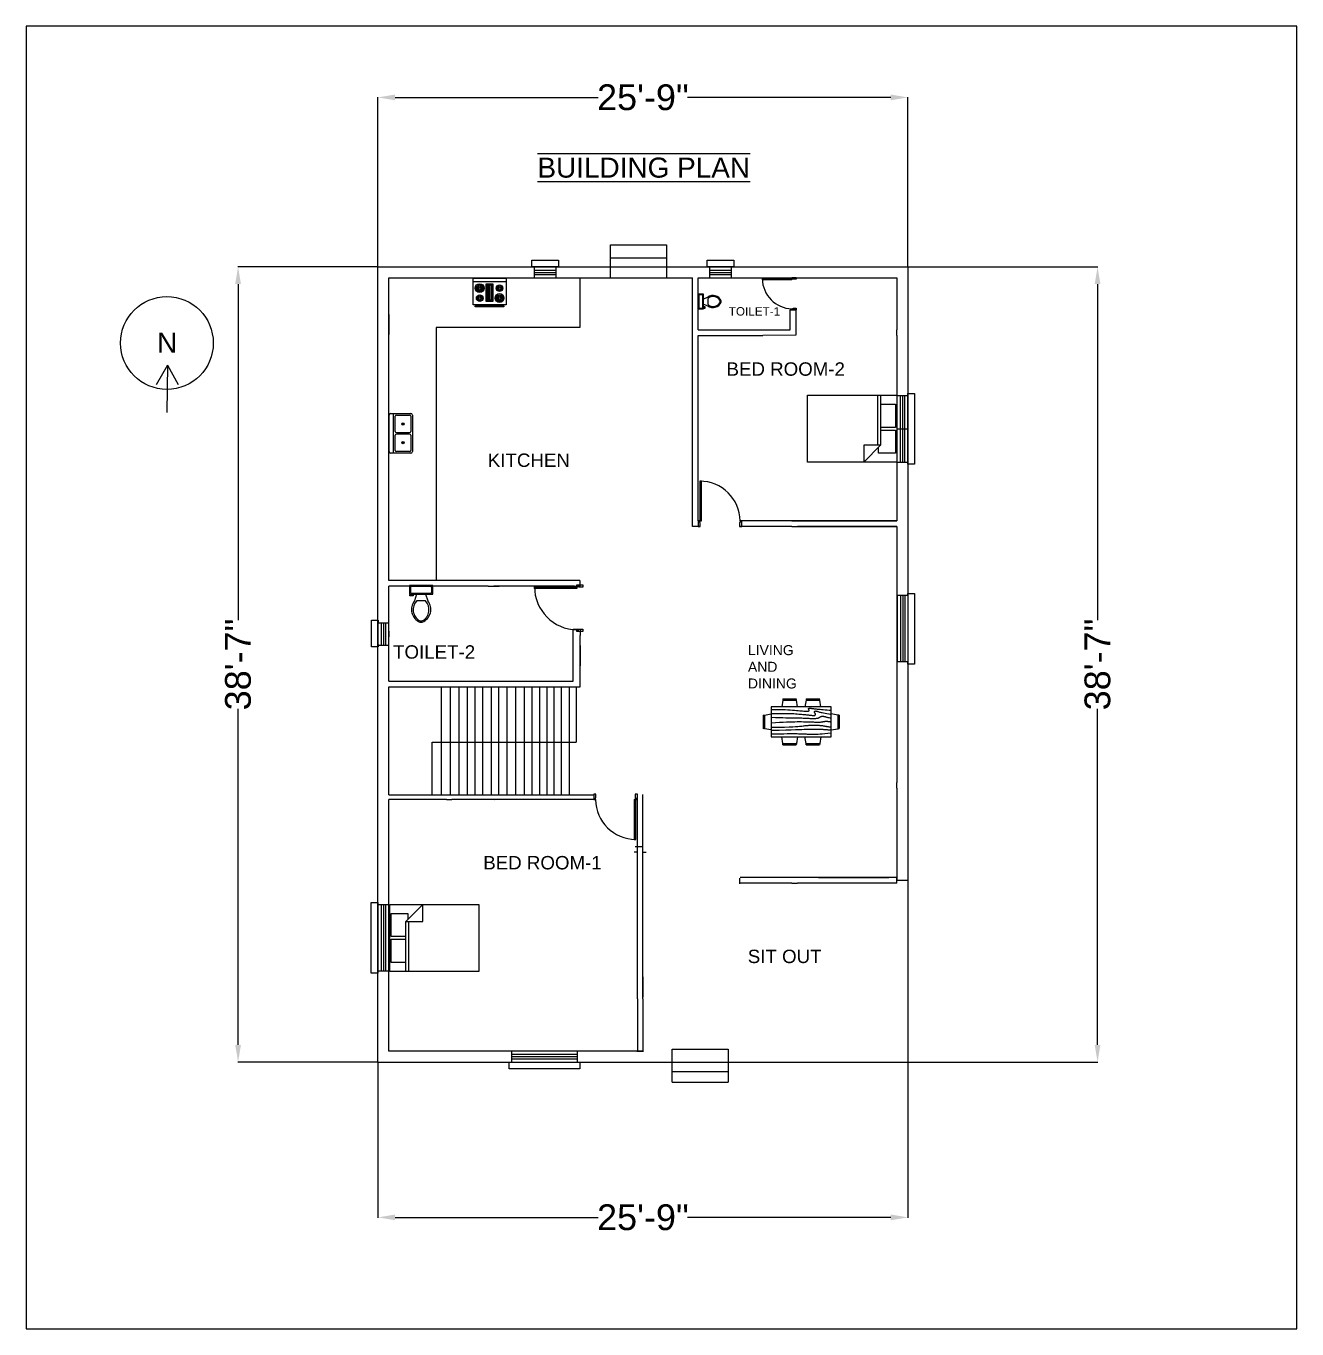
# Model space of a CAD drawing. Header units: inches. Extents: x 1052 to 8538, y 819 to 5894.
# Drawn here: x 3220 to 3960, y 3185 to 3943 of the extents above; entities that cross this region are included whole.
import ezdxf

# ---------------------------------------------------------------- set-up
doc = ezdxf.new("R2010")
doc.units = ezdxf.units.IN
doc.header["$LTSCALE"] = 50
doc.header["$MEASUREMENT"] = 0
doc.styles.get("Standard").update_dxf_attribs({"font": 'arial.ttf'})
doc.dimstyles.get("Standard").update_dxf_attribs({"dimtxt": 15, "dimasz": 10, "dimexe": 0.18, "dimexo": 0.0625, "dimgap": 0.09, "dimtad": 0, "dimdec": 0, "dimzin": 0, "dimdsep": 46, "dimlunit": 4, "dimtxsty": 'Standard', "dimcen": 0.09, "dimadec": 0, "dimazin": 0, "dimtfac": 2.0005, "dimtdec": 0, "dimtofl": 0, "dimtmove": 0, "dimatfit": 3, "dimfxl": 1, "dimtolj": 1, "dimtzin": 0, "dimarcsym": 0})

# ---------------------------------------------------------------- blocks, each defined once
blk = doc.blocks.new('Toilet - top')
for p, q in [((-10, -8.5), (-8, -8.5)), ((-10, -9.5), (-10, -8.5)), ((-7, -9.5), (-10, -9.5)), ((-8, -8.5), (-8, -8)), ((-7, -8), (-7, -9.5)), ((-4, -8), (-6, -14)), ((4, -8), (6, -14)), ((9.5, -6), (9.5, -2)), ((4, -14), (-4, -14))]:
    blk.add_line(p, q)
blk.add_lwpolyline([(10.5, -8), (10.5, 0), (-10.5, 0), (-10.5, -8)], close=True)
for points in [[(-9.5, -2), (-9.5, -6)], [(8.5, -1), (-8.5, -1)], [(-8.5, -7), (8.5, -7)]]:
    blk.add_lwpolyline(points)
for centre, radius, start, end in [((-8.6, -1.9), 0.884, 81.8699, 188.1301), ((-8.6, -6.1), 0.884, 171.8699, 278.1301), ((8.6, -1.9), 0.884, 351.8699, 98.1301), ((8.6, -6.1), 0.884, 261.8699, 8.1301), ((3.5, -21.6), 12.2, 141.4691, 247.9714), ((4.2, -21.8), 11.3, 136.3677, 238.9468), ((-3.5, -21.6), 12.2, 292.0284, 38.5307), ((-4.2, -21.8), 11.3, 301.053, 43.6321), ((0, -27.9), 4, 245.7318, 294.2682), ((0, -29), 4, 254.8605, 285.1395)]:
    blk.add_arc(centre, radius, start, end)
blk = doc.blocks.new('Bed - Queen')
at = {"linetype": 'Continuous'}
for p, q in [((0, -80.00003), (0, 0)), ((0, 0), (59.99999, 0)), ((59.99999, 0), (59.99999, -80.00003)), ((7.99999, -1.2), (28.79998, -1.2)), ((7.99999, -14.4), (7.99999, -1.2)), ((28.79998, -1.2), (28.79998, -14.4)), ((31.19999, -1.2), (51.99999, -1.2)), ((31.19999, -14.4), (31.19999, -1.2)), ((51.99999, -1.2), (51.99999, -16.4)), ((0, -14.4), (44.8, -14.4)), ((44.8, -16.8), (0, -16.8)), ((59.99999, -29.6), (44.8, -14.4)), ((44.8, -14.4), (44.8, -29.6)), ((51.99999, -16.4), (46.79936, -16.4)), ((44.8, -29.6), (59.99999, -29.6)), ((59.99999, -80.00003), (0, -80.00003))]:
    blk.add_line(p, q, dxfattribs=at)
blk = doc.blocks.new('Range-Oven - 30 in top')
for p, q in [((0, -3), (30, -3)), ((12, -6), (18, -6)), ((13, -20), (13, -6)), ((14, -6), (14, -20)), ((15, -20), (15, -6)), ((16, -6), (16, -20)), ((17, -20), (17, -6)), ((18, -20), (12, -20)), ((6, -24), (6, -25)), ((8, -25), (8, -24)), ((22, -25), (22, -24)), ((24, -24), (24, -25))]:
    blk.add_line(p, q)
for points in [[(0, -24), (0, 0), (30, 0), (30, -24)], [(12, -21), (12, -5), (18, -5), (18, -21)], [(2, -26), (2, -25), (28, -25), (28, -26)]]:
    blk.add_lwpolyline(points, close=True)
for centre, radius in [((6, -9), 4), ((6, -9), 3), ((6, -9), 2), ((6, -9), 1), ((24, -9), 3), ((24, -9), 2), ((24, -9), 1), ((6, -18), 3), ((6, -18), 2), ((6, -18), 1), ((24, -18), 4), ((24, -18), 3), ((24, -18), 2), ((24, -18), 1)]:
    blk.add_circle(centre, radius)
blk = doc.blocks.new('Sink-double - 36 in top')
for p, q in [((-18, -4), (18, -4)), ((-0.75, -18.5), (-0.75, -6.5)), ((0.75, -6.5), (0.75, -18.5))]:
    blk.add_line(p, q)
for points in [[(-16.5, 0), (16.5, 0)], [(-18, -19.5), (-18, -1.5)], [(-16.5, -18.5), (-16.5, -6.5)], [(-15.5, -5.5), (-1.75, -5.5)], [(1.75, -5.5), (15.5, -5.5)], [(16.5, -6.5), (16.5, -18.5)], [(18, -1.5), (18, -19.5)], [(16.5, -21), (-16.5, -21)], [(-1.75, -19.5), (-15.5, -19.5)], [(15.5, -19.5), (1.75, -19.5)]]:
    blk.add_lwpolyline(points)
for centre, radius in [((-8.5, -12.5), 1), ((8.5, -12.5), 1), ((-8.5, -12.5), 0.5), ((8.5, -12.5), 0.5)]:
    blk.add_circle(centre, radius)
for centre, radius, start, end in [((-16.5, -1.5), 1.5, 90, 180), ((16.5, -1.5), 1.5, 0, 90), ((-15.5, -6.5), 1, 90, 180), ((-1.75, -6.5), 1, 0, 90), ((1.75, -6.5), 1, 90, 180), ((15.5, -6.5), 1, 0, 90), ((-16.5, -19.5), 1.5, 180, 270), ((-15.5, -18.5), 1, 180, 270), ((-1.75, -18.5), 1, 270, 0), ((1.75, -18.5), 1, 180, 270), ((15.5, -18.5), 1, 270, 0), ((16.5, -19.5), 1.5, 270, 0)]:
    blk.add_arc(centre, radius, start, end)
blk = doc.blocks.new('Dining Set - 36 x 72 in.')
at = {"linetype": 'Continuous'}
for p, q in [((36, 18), (-36, 18)), ((-36, 18), (-36, -18)), ((-22.2343, 26.00059), (-23.4847, 17.99762)), ((-22.2304, 26), (-5.7608, 26)), ((-22, 27.5), (-22.1562, 26.50042)), ((-5.8416, 26.5), (-22.1534, 26.5)), ((-22, 27.5), (-6, 27.5)), ((-5.8437, 26.49966), (-6, 27.5)), ((-4.5152, 17.99762), (-5.7655, 25.99926)), ((5.7657, 26.00059), (4.5153, 17.99762)), ((5.7696, 26), (22.2392, 26)), ((6, 27.5), (5.8438, 26.50042)), ((22.1584, 26.5), (5.8466, 26.5)), ((6, 27.5), (22, 27.5)), ((22.1563, 26.49966), (22, 27.5)), ((23.4848, 17.99762), (22.2345, 25.99926)), ((36, -18), (36, 18)), ((-45.5, 8), (-44.5004, 8.15617)), ((-45.5, 8), (-45.5, -8)), ((-44.5, -8.15843), (-44.5, 8.15338)), ((-44.0006, 8.23428), (-35.9976, 9.48474)), ((-44, 8.23041), (-44, -8.23915)), ((44.0006, 8.23428), (35.9976, 9.48474)), ((44, 8.23041), (44, -8.23915)), ((44.5, -8.15843), (44.5, 8.15338)), ((45.5, 8), (44.5005, 8.15617)), ((45.5, 8), (45.5, -8)), ((-44.4997, -8.15631), (-45.5, -8)), ((-35.9976, -9.48476), (-43.9993, -8.2345)), ((35.9976, -9.48476), (43.9993, -8.2345)), ((44.4997, -8.15631), (45.5, -8)), ((-36, -18), (36, -18)), ((-22.2343, -26.0006), (-23.4847, -17.99762)), ((-22.2304, -26), (-5.7608, -26)), ((-22, -27.5), (-22.1562, -26.50044)), ((-5.8416, -26.5), (-22.1534, -26.5)), ((-22, -27.5), (-6, -27.5)), ((-5.8437, -26.49967), (-6, -27.5)), ((-4.5152, -17.99762), (-5.7655, -25.99928)), ((5.7657, -26.0006), (4.5153, -17.99762)), ((5.7696, -26), (22.2392, -26)), ((6, -27.5), (5.8438, -26.50044)), ((22.1584, -26.5), (5.8466, -26.5)), ((6, -27.5), (22, -27.5)), ((22.1563, -26.49967), (22, -27.5)), ((23.4848, -17.99762), (22.2345, -25.99928))]:
    blk.add_line(p, q, dxfattribs=at)
for points in [[(-36, 15), (-31.1772, 14.97754), (-26.8079, 14.91406), (-22.8538, 14.81543), (-19.276, 14.6875), (-16.0362, 14.53613), (-13.0957, 14.36718), (-10.4159, 14.18652), (-7.9583, 14), (-5.6904, 13.81315), (-3.6035, 13.63021), (-1.6954, 13.45508), (0.0365, 13.29166), (1.5945, 13.14388), (2.9811, 13.01562), (4.1988, 12.9108), (5.25, 12.83333), (6.1393, 12.78613), (6.8802, 12.76823), (7.4883, 12.77767), (7.9792, 12.8125), (8.3685, 12.87077), (8.6719, 12.95052), (8.9049, 13.0498), (9.0833, 13.16666), (9.2205, 13.29899), (9.3216, 13.44401), (9.3895, 13.59879), (9.4271, 13.76041), (9.4373, 13.92594), (9.4232, 14.09245), (9.3875, 14.257), (9.3333, 14.41666), (9.2638, 14.56917), (9.1836, 14.71484), (9.0975, 14.85465), (9.0104, 14.98958), (8.9272, 15.1206), (8.8529, 15.2487), (8.7922, 15.37483), (8.75, 15.5), (8.7305, 15.62467), (8.7344, 15.74739), (8.7617, 15.86621), (8.8125, 15.97916), (8.8867, 16.08431), (8.9844, 16.17968), (9.1055, 16.26334), (9.25, 16.33333), (9.4189, 16.38802), (9.6172, 16.42708), (9.8506, 16.45052), (10.125, 16.45833), (10.4463, 16.45052), (10.8203, 16.42708), (11.2529, 16.38802), (11.75, 16.33333), (12.3184, 16.26318), (12.9694, 16.17838), (13.7151, 16.07991), (14.5677, 15.96875), (15.5395, 15.84586), (16.6426, 15.71224), (17.8893, 15.56884), (19.2917, 15.41666), (20.859, 15.25667), (22.5879, 15.08984), (24.4721, 14.91715), (26.5052, 14.73958), (28.6809, 14.5581), (30.9929, 14.3737), (33.4347, 14.18733), (36, 14)], [(-36, 10), (-28.9766, 10.14274), (-23.1725, 10.20442), (-18.4241, 10.19775), (-14.5677, 10.13541), (-11.4399, 10.03011), (-8.877, 9.89453), (-6.7154, 9.74137), (-4.7917, 9.58333), (-2.9698, 9.43082), (-1.2246, 9.28515), (0.4415, 9.14534), (2.026, 9.01041), (3.5266, 8.87939), (4.9408, 8.7513), (6.266, 8.62516), (7.5, 8.5), (8.6411, 8.37549), (9.6914, 8.2539), (10.6538, 8.13818), (11.5312, 8.03125), (12.3267, 7.93603), (13.043, 7.85547), (13.6831, 7.79248), (14.25, 7.75), (14.7471, 7.7303), (15.1797, 7.73307), (15.5537, 7.75732), (15.875, 7.80208), (16.1494, 7.86637), (16.3828, 7.94922), (16.5811, 8.04964), (16.75, 8.16666), (16.8944, 8.29915), (17.0143, 8.44531), (17.1089, 8.60319), (17.1771, 8.77083), (17.218, 8.94629), (17.2305, 9.1276), (17.2137, 9.31282), (17.1667, 9.5), (17.0895, 9.6875), (16.987, 9.875), (16.8649, 10.0625), (16.7292, 10.25), (16.5856, 10.4375), (16.4401, 10.625), (16.2985, 10.8125), (16.1667, 11), (16.05, 11.18733), (15.9518, 11.3737), (15.8752, 11.5581), (15.8229, 11.73958), (15.798, 11.91715), (15.8034, 12.08984), (15.842, 12.25667), (15.9167, 12.41666), (16.0295, 12.56836), (16.1784, 12.70833), (16.3605, 12.83268), (16.5729, 12.9375), (16.8127, 13.01888), (17.0768, 13.07291), (17.3625, 13.0957), (17.6667, 13.08333), (17.9894, 13.03312), (18.3418, 12.94726), (18.7382, 12.82918), (19.1927, 12.68229), (19.7195, 12.51001), (20.3327, 12.31575), (21.0465, 12.10294), (21.875, 11.875), (22.8357, 11.63354), (23.959, 11.37304), (25.2786, 11.08618), (26.8282, 10.76562), (28.6414, 10.40405), (30.752, 9.99414), (33.1936, 9.52856), (36, 9)], [(-36, 5.5), (-30.7157, 5.3348), (-26.069, 5.20963), (-21.9946, 5.11767), (-18.4271, 5.05208), (-15.3009, 5.00602), (-12.5508, 4.97265), (-10.1112, 4.94515), (-7.9167, 4.91666), (-5.909, 4.88167), (-4.0586, 4.83984), (-2.3429, 4.79215), (-0.7396, 4.73958), (0.7739, 4.6831), (2.22, 4.6237), (3.6213, 4.56233), (5, 4.5), (6.373, 4.43782), (7.7344, 4.3776), (9.0723, 4.32129), (10.375, 4.27083), (11.6309, 4.22819), (12.8281, 4.19531), (13.9551, 4.17415), (15, 4.16666), (15.954, 4.17448), (16.819, 4.19791), (17.6001, 4.23698), (18.3021, 4.29166), (18.9299, 4.36198), (19.4883, 4.44791), (19.9823, 4.54948), (20.4167, 4.66666), (20.7969, 4.79899), (21.1302, 4.94401), (21.4245, 5.09879), (21.6875, 5.26041), (21.9271, 5.42594), (22.1511, 5.59245), (22.3672, 5.757), (22.5834, 5.91666), (22.8065, 6.06868), (23.0404, 6.21093), (23.2879, 6.34147), (23.5521, 6.45833), (23.8358, 6.55957), (24.142, 6.64323), (24.4735, 6.70735), (24.8334, 6.75), (25.2235, 6.76969), (25.642, 6.76692), (26.0858, 6.74267), (26.5521, 6.69791), (27.0379, 6.63362), (27.5404, 6.55078), (28.0565, 6.45036), (28.5834, 6.33333), (29.1242, 6.19987), (29.7071, 6.04687), (30.3661, 5.87044), (31.1354, 5.66666), (32.0493, 5.43164), (33.142, 5.16146), (34.4475, 4.85221), (36, 4.5)], [(-36, -1), (-30.7915, -0.6591), (-26.0195, -0.38216), (-21.6519, -0.16284), (-17.6563, 0.00521), (-14.0005, 0.12833), (-10.6523, 0.21289), (-7.5796, 0.26522), (-4.75, 0.29166), (-2.134, 0.29793), (0.2878, 0.28711), (2.5317, 0.26163), (4.6146, 0.22396), (6.5529, 0.17651), (8.3633, 0.12174), (10.0623, 0.06209), (11.6667, 0), (13.1899, -0.06201), (14.6341, -0.1211), (15.9982, -0.17432), (17.2813, -0.21875), (18.4823, -0.25147), (19.6003, -0.26953), (20.6343, -0.27002), (21.5834, -0.25), (22.4481, -0.20768), (23.2357, -0.14584), (23.9549, -0.06836), (24.6146, 0.02083), (25.2235, 0.11784), (25.7904, 0.21875), (26.3241, 0.31966), (26.8334, 0.41666), (27.3265, 0.50618), (27.8099, 0.58593), (28.2894, 0.65397), (28.7709, 0.70833), (29.2601, 0.74707), (29.763, 0.76823), (30.2855, 0.76985), (30.8334, 0.75), (31.4088, 0.70784), (31.9994, 0.64713), (32.589, 0.57275), (33.1615, 0.48958), (33.7008, 0.4025), (34.1908, 0.3164), (34.6153, 0.23616), (34.9584, 0.16666), (35.2099, 0.11165), (35.3848, 0.07031), (35.504, 0.04069), (35.5886, 0.02083), (35.6594, 0.00879), (35.7377, 0.0026), (35.8442, 0.00032), (36, 0)], [(-36, -6.5), (-27.1843, -6.31267), (-20.084, -6.1263), (-14.469, -5.9419), (-10.1094, -5.76042), (-6.7752, -5.58285), (-4.2363, -5.41016), (-2.2629, -5.24333), (-0.625, -5.08334), (0.8708, -4.93099), (2.2715, -4.78646), (3.5872, -4.64974), (4.8281, -4.52084), (6.0046, -4.39974), (7.127, -4.28646), (8.2053, -4.18099), (9.25, -4.08334), (10.2705, -3.99382), (11.2734, -3.91407), (12.2647, -3.84603), (13.25, -3.79167), (14.2354, -3.75293), (15.2266, -3.73177), (16.2295, -3.73015), (17.25, -3.75), (18.2912, -3.79248), (19.3451, -3.85547), (20.4009, -3.93604), (21.4479, -4.03125), (22.4754, -4.13819), (23.4727, -4.25391), (24.4289, -4.37549), (25.3334, -4.5), (26.1785, -4.62492), (26.9694, -4.74935), (27.7145, -4.87281), (28.4219, -4.99479), (29.1, -5.11483), (29.7572, -5.23242), (30.4016, -5.34709), (31.0417, -5.45834), (31.6837, -5.56437), (32.3262, -5.65821), (32.9658, -5.73153), (33.599, -5.77604), (34.2224, -5.78345), (34.8327, -5.74545), (35.4264, -5.65373), (36, -5.5)], [(-36, -10), (-26.4022, -9.81299), (-18.4675, -9.62891), (-11.9839, -9.45069), (-6.7396, -9.28125), (-2.5226, -9.12354), (0.8789, -8.98047), (3.6769, -8.85498), (6.0833, -8.75), (8.2767, -8.66765), (10.3021, -8.60677), (12.1712, -8.56543), (13.8958, -8.54167), (15.4876, -8.53353), (16.9583, -8.53907), (18.3197, -8.55632), (19.5834, -8.58334), (20.7616, -8.61841), (21.8685, -8.66081), (22.9188, -8.71004), (23.9271, -8.76563), (24.9081, -8.82707), (25.8763, -8.89388), (26.8465, -8.96558), (27.8334, -9.04167), (28.8474, -9.12118), (29.8828, -9.20117), (30.93, -9.27824), (31.9792, -9.34896), (33.0205, -9.40991), (34.0443, -9.45768), (35.0407, -9.48885), (36, -9.5)], [(-36, -14.5), (-30.0881, -14.33513), (-25.0332, -14.21224), (-20.7312, -14.12647), (-17.0781, -14.07292), (-13.97, -14.04671), (-11.3027, -14.04297), (-8.9724, -14.05681), (-6.875, -14.08334), (-4.9224, -14.11833), (-3.0905, -14.16016), (-1.3709, -14.20785), (0.2448, -14.26042), (1.7647, -14.3169), (3.1973, -14.3763), (4.5507, -14.43767), (5.8333, -14.5), (7.0554, -14.5621), (8.235, -14.62175), (9.3922, -14.67652), (10.5469, -14.72396), (11.7192, -14.76164), (12.929, -14.78711), (14.1965, -14.79794), (15.5417, -14.79167), (16.9933, -14.76424), (18.6152, -14.70508), (20.4804, -14.60197), (22.6615, -14.44271), (25.2312, -14.21509), (28.2624, -13.9069), (31.8277, -13.50594), (36, -13)]]:
    blk.add_lwpolyline(points, dxfattribs=at)
blk = doc.blocks.new('*D31')
at = {"color": 0, "lineweight": -2, "transparency": 16777216}
for p, q in [((3733.21, 3803.24), (3843.75, 3803.24)), ((3843.57, 3793.24), (3843.57, 3597.69)), ((3843.57, 3350.44), (3843.57, 3545.99)), ((3733.21, 3340.44), (3843.75, 3340.44))]:
    blk.add_line(p, q, dxfattribs=at)
at = {"color": 0, "transparency": 16777216}
for points in [[(3841.91, 3793.24), (3845.24, 3793.24), (3843.57, 3803.24)], [(3841.91, 3350.44), (3845.24, 3350.44), (3843.57, 3340.44)]]:
    blk.add_solid(points, dxfattribs=at)
at = {"layer": 'Defpoints', "color": 0, "transparency": 16777216}
for p in [(3733.14, 3803.24), (3733.14, 3340.44), (3843.57, 3340.44)]:
    blk.add_point(p, dxfattribs=at)
at = {"color": 0, "transparency": 16777216, "insert": (3843.57, 3571.84), "char_height": 15, "attachment_point": 5, "rotation": 90}
blk.add_mtext('\\A1;38\'-7"', dxfattribs=at)
blk = doc.blocks.new('*D32')
at = {"color": 0, "lineweight": -2, "transparency": 16777216}
for p, q in [((3424.55, 3803.24), (3343.04, 3803.24)), ((3343.22, 3793.24), (3343.22, 3597.69)), ((3343.22, 3350.44), (3343.22, 3545.99)), ((3424.55, 3340.44), (3343.04, 3340.44))]:
    blk.add_line(p, q, dxfattribs=at)
at = {"color": 0, "transparency": 16777216}
for points in [[(3341.55, 3793.24), (3344.89, 3793.24), (3343.22, 3803.24)], [(3341.55, 3350.44), (3344.89, 3350.44), (3343.22, 3340.44)]]:
    blk.add_solid(points, dxfattribs=at)
at = {"layer": 'Defpoints', "color": 0, "transparency": 16777216}
for p in [(3424.61, 3803.24), (3343.22, 3340.44), (3424.61, 3340.44)]:
    blk.add_point(p, dxfattribs=at)
at = {"color": 0, "transparency": 16777216, "insert": (3343.22, 3571.84), "char_height": 15, "attachment_point": 5, "rotation": 90}
blk.add_mtext('\\A1;38\'-7"', dxfattribs=at)
blk = doc.blocks.new('*D33')
at = {"color": 0, "lineweight": -2, "transparency": 16777216}
for p, q in [((3424.61, 3803.3), (3424.61, 3902.05)), ((3434.61, 3901.87), (3552.89, 3901.87)), ((3723.14, 3901.87), (3604.86, 3901.87)), ((3733.14, 3803.3), (3733.14, 3902.05))]:
    blk.add_line(p, q, dxfattribs=at)
at = {"color": 0, "transparency": 16777216}
for points in [[(3434.61, 3903.54), (3434.61, 3900.2), (3424.61, 3901.87)], [(3723.14, 3903.54), (3723.14, 3900.2), (3733.14, 3901.87)]]:
    blk.add_solid(points, dxfattribs=at)
at = {"layer": 'Defpoints', "color": 0, "transparency": 16777216}
for p in [(3733.14, 3901.87), (3424.61, 3803.24), (3733.14, 3803.24)]:
    blk.add_point(p, dxfattribs=at)
at = {"color": 0, "transparency": 16777216, "insert": (3578.88, 3901.87), "char_height": 15, "attachment_point": 5}
blk.add_mtext('\\A1;25\'-9"', dxfattribs=at)
blk = doc.blocks.new('*D34')
at = {"color": 0, "lineweight": -2, "transparency": 16777216}
for p, q in [((3424.61, 3340.38), (3424.61, 3249.85)), ((3733.14, 3340.36), (3733.14, 3249.85)), ((3434.61, 3250.03), (3552.89, 3250.03)), ((3723.14, 3250.03), (3604.86, 3250.03))]:
    blk.add_line(p, q, dxfattribs=at)
at = {"color": 0, "transparency": 16777216}
for points in [[(3434.61, 3251.7), (3434.61, 3248.37), (3424.61, 3250.03)], [(3723.14, 3251.7), (3723.14, 3248.37), (3733.14, 3250.03)]]:
    blk.add_solid(points, dxfattribs=at)
at = {"layer": 'Defpoints', "color": 0, "transparency": 16777216}
for p in [(3424.61, 3340.44), (3733.14, 3340.42), (3733.14, 3250.03)]:
    blk.add_point(p, dxfattribs=at)
at = {"color": 0, "transparency": 16777216, "insert": (3578.88, 3250.03), "char_height": 15, "attachment_point": 5}
blk.add_mtext('\\A1;25\'-9"', dxfattribs=at)

msp = doc.modelspace()

# ---------------------------------------------------------------- linework, layer by layer
for p, q in [((3219.77, 3943.41), (3219.77, 3185.11)), ((3959.65, 3943.41), (3219.77, 3943.41)), ((3959.65, 3185.11), (3959.65, 3943.41)), ((3431.04, 3775.52), (3431.04, 3763.81)), ((3542.33, 3582.8), (3542.33, 3571.09)), ((3726.71, 3444.58), (3726.71, 3447.8)), ((3578.86, 3390.02), (3578.86, 3378.3)), ((3219.77, 3185.11), (3959.65, 3185.11))]:
    msp.add_line(p, q)
at = {"lineweight": -2}
for p, q in [((3559.99, 3796.79), (3559.99, 3816.16)), ((3559.99, 3816.16), (3592.66, 3816.16)), ((3592.66, 3816.16), (3592.66, 3796.81)), ((3560, 3808.59), (3592.66, 3808.59)), ((3424.61, 3803.24), (3733.14, 3803.24)), ((3424.61, 3340.44), (3424.61, 3803.24)), ((3733.14, 3803.24), (3733.14, 3340.44)), ((3424.61, 3392.19), (3424.61, 3798.34)), ((3500.45, 3796.81), (3501.87, 3796.81)), ((3501.84, 3796.82), (3502.62, 3796.82)), ((3502.62, 3796.82), (3503.67, 3796.82)), ((3539.02, 3796.81), (3542.25, 3796.81)), ((3542.24, 3796.81), (3542.24, 3767.96)), ((3607.8, 3652.19), (3607.8, 3796.81)), ((3611.01, 3766.6), (3611.01, 3796.81)), ((3668.85, 3796.79), (3671.82, 3796.79)), ((3671.82, 3796.79), (3673.04, 3796.79)), ((3664.69, 3766.6), (3664.69, 3778.34)), ((3664.69, 3778.34), (3667.95, 3778.34)), ((3667.95, 3778.34), (3667.95, 3763.53)), ((3542.24, 3767.96), (3458.5, 3767.96)), ((3458.5, 3767.96), (3458.5, 3620.61)), ((3611.01, 3766.6), (3648.3, 3766.6)), ((3611.01, 3766.6), (3648.3, 3766.6)), ((3611.01, 3655.4), (3611.01, 3763.39)), ((3611.01, 3655.4), (3611.01, 3763.39)), ((3611.01, 3763.39), (3648.62, 3763.39)), ((3648.3, 3766.6), (3664.69, 3766.6)), ((3667.95, 3763.53), (3648.62, 3763.39)), ((3726.71, 3763.39), (3726.71, 3766.6)), ((3302.04, 3746.02), (3295.57, 3734.66)), ((3302.04, 3746.02), (3301.77, 3718.46)), ((3302.04, 3746.02), (3308.38, 3734.85)), ((3431.04, 3728.02), (3431.04, 3731.3)), ((3612.94, 3655.4), (3611.01, 3655.4)), ((3726.71, 3655.4), (3635.44, 3655.4)), ((3665.65, 3655.4), (3726.71, 3655.4)), ((3612.3, 3652.19), (3607.8, 3652.19)), ((3665.65, 3652.19), (3635.12, 3652.19)), ((3665.59, 3652.19), (3668.78, 3652.19)), ((3668.78, 3652.19), (3670.04, 3652.19)), ((3668.86, 3652.19), (3726.71, 3652.19)), ((3726.71, 3652.19), (3668.86, 3652.19)), ((3488.89, 3620.69), (3431.04, 3620.69)), ((3488.89, 3617.48), (3431.04, 3617.48)), ((3480.06, 3617.48), (3472.8, 3617.48)), ((3488.87, 3617.48), (3495.22, 3617.48)), ((3542.24, 3620.69), (3488.89, 3620.69)), ((3539.02, 3617.48), (3492.1, 3617.48)), ((3539.02, 3617.48), (3542.23, 3617.48)), ((3542.24, 3620.69), (3542.24, 3617.48)), ((3431.09, 3587.91), (3431.09, 3591.14)), ((3538.28, 3562.13), (3538.28, 3592.41)), ((3538.28, 3592.41), (3542.35, 3592.36)), ((3542.35, 3592.36), (3542.34, 3588.66)), ((3542.34, 3558.87), (3542.34, 3588.66)), ((3431.04, 3581.48), (3431.04, 3583.08)), ((3431.04, 3583.08), (3431.04, 3583.08)), ((3431.04, 3562.13), (3538.28, 3562.13)), ((3431.04, 3558.87), (3542.34, 3558.87)), ((3461.65, 3495.98), (3461.65, 3558.87)), ((3466.78, 3495.98), (3466.78, 3558.87)), ((3471.9, 3495.98), (3471.9, 3558.87)), ((3476.72, 3495.98), (3476.72, 3558.87)), ((3481.24, 3495.98), (3481.24, 3558.87)), ((3485.76, 3495.98), (3485.76, 3558.87)), ((3490.68, 3495.98), (3490.68, 3558.87)), ((3495.1, 3495.98), (3495.1, 3558.87)), ((3499.78, 3495.98), (3499.78, 3558.87)), ((3504.9, 3495.98), (3504.9, 3558.87)), ((3510.02, 3495.98), (3510.02, 3558.87)), ((3514.38, 3495.98), (3514.38, 3558.87)), ((3518.94, 3495.98), (3518.94, 3558.87)), ((3523.19, 3495.98), (3523.19, 3558.87)), ((3527.32, 3495.98), (3527.32, 3558.87)), ((3531.52, 3495.98), (3531.52, 3558.87)), ((3536.11, 3495.98), (3536.11, 3558.87)), ((3540.01, 3558.87), (3540.01, 3526.61)), ((3456.28, 3495.98), (3456.28, 3526.61)), ((3456.28, 3526.61), (3540.01, 3526.61)), ((3431.04, 3495.98), (3550.32, 3495.98)), ((3575.66, 3377.17), (3575.66, 3496.08)), ((3578.88, 3377.17), (3578.88, 3496.08)), ((3726.71, 3499.84), (3726.71, 3503.06)), ((3464.46, 3493.2), (3431.04, 3493.2)), ((3464.46, 3493.2), (3467.68, 3493.2)), ((3551.24, 3493.2), (3467.68, 3493.2)), ((3575.66, 3377.17), (3575.66, 3492.87)), ((3431.04, 3462.57), (3431.04, 3465.78)), ((3578.88, 3465.78), (3574.38, 3465.78)), ((3726.73, 3465.88), (3726.73, 3459.03)), ((3575.66, 3462.57), (3573.73, 3462.57)), ((3578.88, 3462.57), (3580.8, 3462.57)), ((3665.65, 3444.58), (3635.12, 3444.58)), ((3635.13, 3447.49), (3635.13, 3445.23)), ((3635.13, 3445.23), (3635.13, 3444.25)), ((3726.71, 3447.8), (3635.44, 3447.8)), ((3665.65, 3444.58), (3668.86, 3444.58)), ((3726.71, 3444.58), (3668.86, 3444.58)), ((3681.08, 3447.8), (3722, 3447.8)), ((3575.66, 3377.17), (3575.66, 3346.88)), ((3578.87, 3377.17), (3578.87, 3346.87)), ((3467.69, 3346.87), (3464.43, 3346.87)), ((3575.35, 3346.87), (3579.21, 3346.87)), ((3575.66, 3346.88), (3579.27, 3346.88)), ((3595.85, 3328.64), (3595.85, 3348)), ((3595.85, 3348), (3628.52, 3348)), ((3628.52, 3348), (3628.52, 3328.66)), ((3424.61, 3340.42), (3733.14, 3340.42)), ((3595.86, 3340.43), (3628.53, 3340.43)), ((3595.97, 3335.03), (3628.55, 3335.03)), ((3595.85, 3328.64), (3628.52, 3328.64))]:
    msp.add_line(p, q, dxfattribs=at)
at = {"color": 4}
for p, q in [((3515.55, 3803.24), (3515.55, 3796.81)), ((3528.41, 3803.24), (3515.55, 3803.24)), ((3528.41, 3796.81), (3528.41, 3803.24)), ((3617.6, 3803.24), (3617.6, 3796.81)), ((3630.45, 3803.24), (3617.6, 3803.24)), ((3630.45, 3796.81), (3630.45, 3803.24)), ((3515.55, 3796.81), (3528.41, 3796.81)), ((3617.6, 3796.81), (3630.45, 3796.81)), ((3726.64, 3728.64), (3726.64, 3689.68)), ((3733.14, 3728.18), (3726.71, 3728.18)), ((3726.71, 3728.18), (3726.71, 3689.61)), ((3733.14, 3689.61), (3733.14, 3728.18)), ((3726.71, 3689.61), (3733.14, 3689.61)), ((3542.23, 3617.48), (3542.23, 3617.48)), ((3726.92, 3612.11), (3726.92, 3573.54)), ((3726.92, 3612.11), (3733.35, 3612.11)), ((3727.79, 3612.11), (3733.35, 3612.11)), ((3733.35, 3573.54), (3733.35, 3612.11)), ((3431.04, 3595.94), (3424.61, 3595.94)), ((3424.61, 3595.94), (3424.61, 3583.08)), ((3431.04, 3583.08), (3431.04, 3595.94)), ((3424.61, 3583.08), (3431.04, 3583.08)), ((3726.92, 3573.54), (3733.35, 3573.54)), ((3726.71, 3459.1), (3726.71, 3446.24)), ((3726.71, 3446.24), (3733.14, 3446.24)), ((3431.04, 3432.04), (3424.61, 3432.04)), ((3424.61, 3432.04), (3424.61, 3393.47)), ((3431.04, 3393.47), (3431.04, 3432.04)), ((3424.61, 3393.47), (3431.04, 3393.47)), ((3502.3, 3346.87), (3502.3, 3340.44)), ((3540.86, 3346.87), (3502.3, 3346.87)), ((3540.86, 3340.44), (3540.86, 3346.87)), ((3502.3, 3340.44), (3540.86, 3340.44))]:
    msp.add_line(p, q, dxfattribs=at)
at = {"color": 5}
for p, q in [((3515.55, 3801.31), (3528.41, 3801.31)), ((3515.55, 3800.03), (3528.41, 3800.03)), ((3617.6, 3801.31), (3630.45, 3801.31)), ((3617.6, 3800.03), (3630.45, 3800.03)), ((3515.55, 3798.74), (3528.41, 3798.74)), ((3617.6, 3798.74), (3630.45, 3798.74)), ((3728.64, 3728.18), (3728.64, 3689.61)), ((3729.93, 3728.18), (3729.93, 3689.61)), ((3731.21, 3728.18), (3731.21, 3689.61)), ((3726.71, 3708.9), (3733.14, 3708.9)), ((3728.85, 3612.11), (3728.85, 3573.54)), ((3730.14, 3612.11), (3730.14, 3573.54)), ((3731.42, 3612.11), (3731.42, 3573.54)), ((3426.54, 3595.94), (3426.54, 3583.08)), ((3427.82, 3595.94), (3427.82, 3583.08)), ((3429.11, 3595.94), (3429.11, 3583.08)), ((3426.54, 3432.04), (3426.54, 3393.47)), ((3427.82, 3432.04), (3427.82, 3393.47)), ((3429.11, 3432.04), (3429.11, 3393.47)), ((3502.3, 3344.94), (3540.86, 3344.94)), ((3502.3, 3343.66), (3540.86, 3343.66)), ((3502.3, 3342.37), (3540.86, 3342.37))]:
    msp.add_line(p, q, dxfattribs=at)
at = {"color": 3}
for p, q in [((3648.45, 3795.65), (3648.45, 3796.37)), ((3648.45, 3796.37), (3665.67, 3796.37)), ((3665.67, 3795.65), (3648.45, 3795.65)), ((3665.67, 3796.37), (3665.67, 3797.09)), ((3665.67, 3797.09), (3668.06, 3797.09)), ((3665.67, 3796.37), (3665.67, 3795.65)), ((3666.39, 3796.37), (3665.67, 3796.37)), ((3666.39, 3796.13), (3666.39, 3796.37)), ((3668.06, 3796.13), (3666.39, 3796.13)), ((3668.06, 3797.09), (3668.06, 3796.13)), ((3665.67, 3778.19), (3665.67, 3778.91)), ((3665.67, 3778.91), (3666.39, 3778.91)), ((3668.06, 3778.19), (3665.67, 3778.19)), ((3666.39, 3779.15), (3668.06, 3779.15)), ((3666.39, 3778.91), (3666.39, 3779.15)), ((3668.06, 3779.15), (3668.06, 3778.19)), ((3612.94, 3678.54), (3611.98, 3678.54)), ((3611.98, 3678.54), (3611.98, 3655.4)), ((3612.94, 3655.4), (3612.94, 3678.54)), ((3611.98, 3655.4), (3611.01, 3655.4)), ((3611.01, 3655.4), (3611.01, 3652.19)), ((3611.98, 3655.4), (3612.94, 3655.4)), ((3611.98, 3654.44), (3611.98, 3655.4)), ((3636.4, 3655.4), (3635.44, 3655.4)), ((3635.44, 3655.4), (3635.44, 3654.44)), ((3636.4, 3652.19), (3636.4, 3655.4)), ((3611.01, 3652.19), (3612.3, 3652.19)), ((3612.3, 3654.44), (3611.98, 3654.44)), ((3612.3, 3652.19), (3612.3, 3654.44)), ((3635.12, 3654.44), (3635.12, 3652.19)), ((3635.44, 3654.44), (3635.12, 3654.44)), ((3635.12, 3652.19), (3636.4, 3652.19)), ((3540.48, 3617.09), (3540.48, 3618.12)), ((3540.48, 3618.12), (3543.91, 3618.12)), ((3543.91, 3618.12), (3543.91, 3616.74)), ((3515.75, 3616.06), (3515.75, 3617.09)), ((3515.75, 3617.09), (3540.48, 3617.09)), ((3540.48, 3616.06), (3515.75, 3616.06)), ((3540.48, 3617.09), (3540.48, 3616.06)), ((3541.51, 3617.09), (3540.48, 3617.09)), ((3541.51, 3616.74), (3541.51, 3617.09)), ((3543.91, 3616.74), (3541.51, 3616.74)), ((3540.48, 3590.99), (3540.48, 3592.02)), ((3540.48, 3592.02), (3541.51, 3592.02)), ((3543.91, 3590.99), (3540.48, 3590.99)), ((3541.51, 3592.36), (3543.91, 3592.36)), ((3541.51, 3592.02), (3541.51, 3592.36)), ((3543.91, 3592.36), (3543.91, 3590.99)), ((3551.56, 3496.41), (3550.27, 3496.41)), ((3550.27, 3496.41), (3550.27, 3493.2)), ((3551.56, 3494.16), (3551.56, 3496.41)), ((3575.66, 3496.41), (3574.38, 3496.41)), ((3574.38, 3496.41), (3574.38, 3494.16)), ((3575.66, 3493.2), (3575.66, 3496.41)), ((3550.27, 3493.2), (3551.24, 3493.2)), ((3551.24, 3493.2), (3551.24, 3494.16)), ((3551.24, 3494.16), (3551.56, 3494.16)), ((3573.73, 3493.2), (3573.73, 3470.06)), ((3574.7, 3493.2), (3573.73, 3493.2)), ((3574.38, 3494.16), (3574.7, 3494.16)), ((3574.7, 3494.16), (3574.7, 3493.2)), ((3574.7, 3470.06), (3574.7, 3493.2)), ((3574.7, 3493.2), (3575.66, 3493.2)), ((3573.73, 3470.06), (3574.7, 3470.06))]:
    msp.add_line(p, q, dxfattribs=at)
at = {"color": 40}
for p, q in [((3431.08, 3763.81), (3431.04, 3763.85)), ((3668.04, 3767.93), (3668.02, 3767.95)), ((3542.37, 3571.09), (3542.33, 3571.13)), ((3492.16, 3493.12), (3492.2, 3493.16)), ((3578.9, 3378.3), (3578.86, 3378.34))]:
    msp.add_line(p, q, dxfattribs=at)
at = {"color": 5}
for points in [[(3515.55, 3803.24), (3514.27, 3803.24), (3514.27, 3807.1), (3528.41, 3807.1), (3529.69, 3807.1), (3529.69, 3803.24), (3528.41, 3803.24)], [(3617.6, 3803.24), (3616.31, 3803.24), (3616.31, 3807.1), (3630.45, 3807.1), (3631.74, 3807.1), (3631.74, 3803.24), (3630.45, 3803.24)], [(3733.14, 3728.18), (3733.14, 3729.46), (3737, 3729.46), (3737, 3689.61), (3737, 3688.33), (3733.14, 3688.33), (3733.14, 3689.61)], [(3733.21, 3611.96), (3733.21, 3613.24), (3737.07, 3613.24), (3737.07, 3573.39), (3737.07, 3572.11), (3733.21, 3572.11), (3733.21, 3573.39)], [(3424.71, 3583.44), (3424.71, 3582.15), (3420.85, 3582.15), (3420.85, 3596.29), (3420.85, 3597.58), (3424.71, 3597.58), (3424.71, 3596.29)], [(3424.61, 3393.47), (3424.61, 3392.19), (3420.75, 3392.19), (3420.75, 3432.04), (3420.75, 3433.32), (3424.61, 3433.32), (3424.61, 3432.04)], [(3540.86, 3340.44), (3542.15, 3340.44), (3542.15, 3336.59), (3502.3, 3336.59), (3501.01, 3336.59), (3501.01, 3340.44), (3502.3, 3340.44)]]:
    msp.add_lwpolyline(points, dxfattribs=at)
at = {"lineweight": -2}
for points in [[(3431.04, 3731.25), (3431.04, 3796.81), (3500.46, 3796.81)], [(3503.67, 3796.81), (3539.02, 3796.81)], [(3542.24, 3796.81), (3607.8, 3796.81)], [(3611.01, 3796.81), (3668.86, 3796.81)], [(3672.08, 3796.81), (3726.71, 3796.81), (3726.71, 3766.6)], [(3726.71, 3763.39), (3726.71, 3655.4)], [(3431.04, 3620.69), (3431.04, 3728.04)], [(3726.71, 3652.19), (3726.71, 3503.06)], [(3431.04, 3584.7), (3431.04, 3617.48)], [(3431.04, 3562.13), (3431.04, 3581.48)], [(3431.04, 3495.98), (3431.04, 3558.87)], [(3726.71, 3499.85), (3726.71, 3465.78)], [(3431.04, 3465.78), (3431.04, 3493.2)], [(3431.04, 3406.65), (3431.04, 3462.57)], [(3464.46, 3346.87), (3431.04, 3346.87), (3431.04, 3403.43)], [(3575.66, 3346.87), (3467.68, 3346.87)]]:
    msp.add_lwpolyline(points, dxfattribs=at)
msp.add_circle((3301.77, 3758.93), 27, dxfattribs=at)
at = {"color": 3}
for centre, radius, start, end in [((3665.91, 3796.37), 17.46, 180, 269.20973), ((3611.98, 3655.08), 23.46, 0.79027, 90), ((3540.82, 3617.09), 25.07, 180, 269.20973), ((3574.7, 3493.52), 23.46, 180.79027, 270)]:
    msp.add_arc(centre, radius, start, end, dxfattribs=at)

# ---------------------------------------------------------------- block references
at = {"lineweight": -2}
for name, p, xscale, yscale, zscale in [('Range-Oven - 30 in top', (3480.01, 3796.67), 0.6427773110866877, 0.6427773110866877, 0.6427773110866877), ('Toilet - top', (3449.77, 3617.89), 0.6493028423267615, 0.6493028423267615, 0.6493028423267615), ('Dining Set - 36 x 72 in.', (3671.06, 3538.42), 0.4850373516876861, 0.4850373516876861, 0.4850373516876861)]:
    msp.add_blockref(name, p, dxfattribs=dict(at, xscale=xscale, yscale=yscale, zscale=zscale))
for name, p, xscale, yscale, zscale, rotation in [('Toilet - top', (3610.99, 3783.1), 0.4065925584468698, 0.4065925584468698, 0.4065925584468698, 90), ('Bed - Queen', (3726.65, 3728.5), 0.6493028423267615, 0.6493028423267615, 0.6493028423267615, 270), ('Sink-double - 36 in top', (3431.2, 3706.39), 0.6427773110866877, 0.6427773110866877, 0.6427773110866877, 90), ('Bed - Queen', (3431.48, 3393.19), 0.6493028423267615, 0.6493028423267615, 0.6493028423267615, 90)]:
    msp.add_blockref(name, p, dxfattribs=dict(at, xscale=xscale, yscale=yscale, zscale=zscale, rotation=rotation))

# ---------------------------------------------------------------- texts
at = {"insert": (3517.48, 3866.84), "char_height": 11.6409, "attachment_point": 1}
msp.add_mtext_dynamic_manual_height_columns('{\\L\\O\\C256;\\c0;BUILDING PLAN}', width=178.8286, gutter_width=0.485, heights=[0], dxfattribs=at)
at = {"lineweight": -2, "attachment_point": 1}
for s, width, gutter_width, insert, char_height in [('TOILET-1', 14.0394, 24.4, (3628.88, 3779.8), 4.879), ('N', 22.3946, 6.06, (3296, 3764.9), 11.64), ('BED ROOM-2', 66.4359, 38.96, (3627.56, 3747.69), 7.792), ('KITCHEN', 90.1644, 38.96, (3488.6, 3694.62), 7.792), ('TOILET-2', 22.42, 38.96, (3433.44, 3583.02), 7.792), ('LIVING AND DINING', 14.7537, 29.1, (3640.03, 3583.09), 5.8204), ('BED ROOM-1', 66.9709, 38.96, (3485.94, 3460.37), 7.792), ('SIT OUT', 85.0121, 38.96, (3639.94, 3405.84), 7.792)]:
    msp.add_mtext_dynamic_manual_height_columns(s, width=width, gutter_width=gutter_width, heights=[0], dxfattribs=dict(at, insert=insert, char_height=char_height))

# ---------------------------------------------------------------- dimensions: what is measured, and where the dimension line sits
for base, p1, p2, picture, middle in [((3733.14, 3901.87), (3424.61, 3803.24), (3733.14, 3803.24), '*D33', (3578.88, 3901.87)), ((3733.14, 3250.03), (3424.61, 3340.44), (3733.14, 3340.42), '*D34', (3578.88, 3250.03))]:
    dim = msp.add_linear_dim(base=base, p1=p1, p2=p2, dimstyle='Standard')
    dim.commit()
    dim.dimension.update_dxf_attribs({"geometry": picture, "text_midpoint": middle})
for base, p1, p2, picture, middle in [((3343.22, 3340.44), (3424.61, 3803.24), (3424.61, 3340.44), '*D32', (3343.22, 3571.84)), ((3843.57, 3340.44), (3733.14, 3803.24), (3733.14, 3340.44), '*D31', (3843.57, 3571.84))]:
    dim = msp.add_linear_dim(base=base, p1=p1, p2=p2, angle=90, dimstyle='Standard')
    dim.commit()
    dim.dimension.update_dxf_attribs({"geometry": picture, "text_midpoint": middle})

doc.saveas('drawing.dxf')
